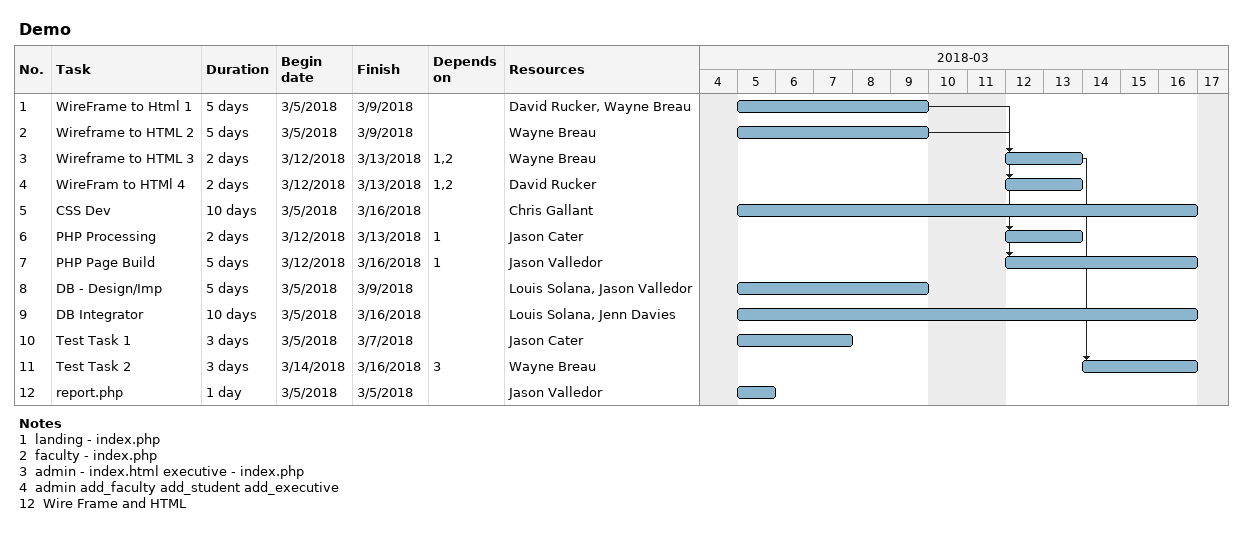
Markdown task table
Demo

| ID | Task | Duration | Start | Finish | Predecessors | Resources |
|---|---|---|---|---|---|---|
| 1 | WireFrame to Html 1 | 5d | 2018-03-05 | 2018-03-09 |  | David Rucker, Wayne Breau |
| 2 | Wireframe to HTML 2 | 5d | 2018-03-05 | 2018-03-09 |  | Wayne Breau |
| 3 | Wireframe to HTML 3 | 2d | 2018-03-12 | 2018-03-13 | 1, 2 | Wayne Breau |
| 4 | WireFram to HTMl 4 | 2d | 2018-03-12 | 2018-03-13 | 1, 2 | David Rucker |
| 5 | CSS Dev | 10d | 2018-03-05 | 2018-03-16 |  | Chris Gallant |
| 6 | PHP Processing | 2d | 2018-03-12 | 2018-03-13 | 1 | Jason Cater |
| 7 | PHP Page Build | 5d | 2018-03-12 | 2018-03-16 | 1 | Jason Valledor |
| 8 | DB - Design/Imp | 5d | 2018-03-05 | 2018-03-09 |  | Louis Solana, Jason Valledor |
| 9 | DB Integrator | 10d | 2018-03-05 | 2018-03-16 |  | Louis Solana, Jenn Davies |
| 10 | Test Task 1 | 3d | 2018-03-05 | 2018-03-07 |  | Jason Cater |
| 11 | Test Task 2 | 3d | 2018-03-14 | 2018-03-16 | 3 | Wayne Breau |
| 12 | report.php | 1d | 2018-03-05 | 2018-03-05 |  | Jason Valledor |

Notes
- 1: landing - index.php
- 2: faculty - index.php
- 3: admin - index.html executive - index.php
- 4: admin add_faculty add_student add_executive
- 12: Wire Frame and HTML
